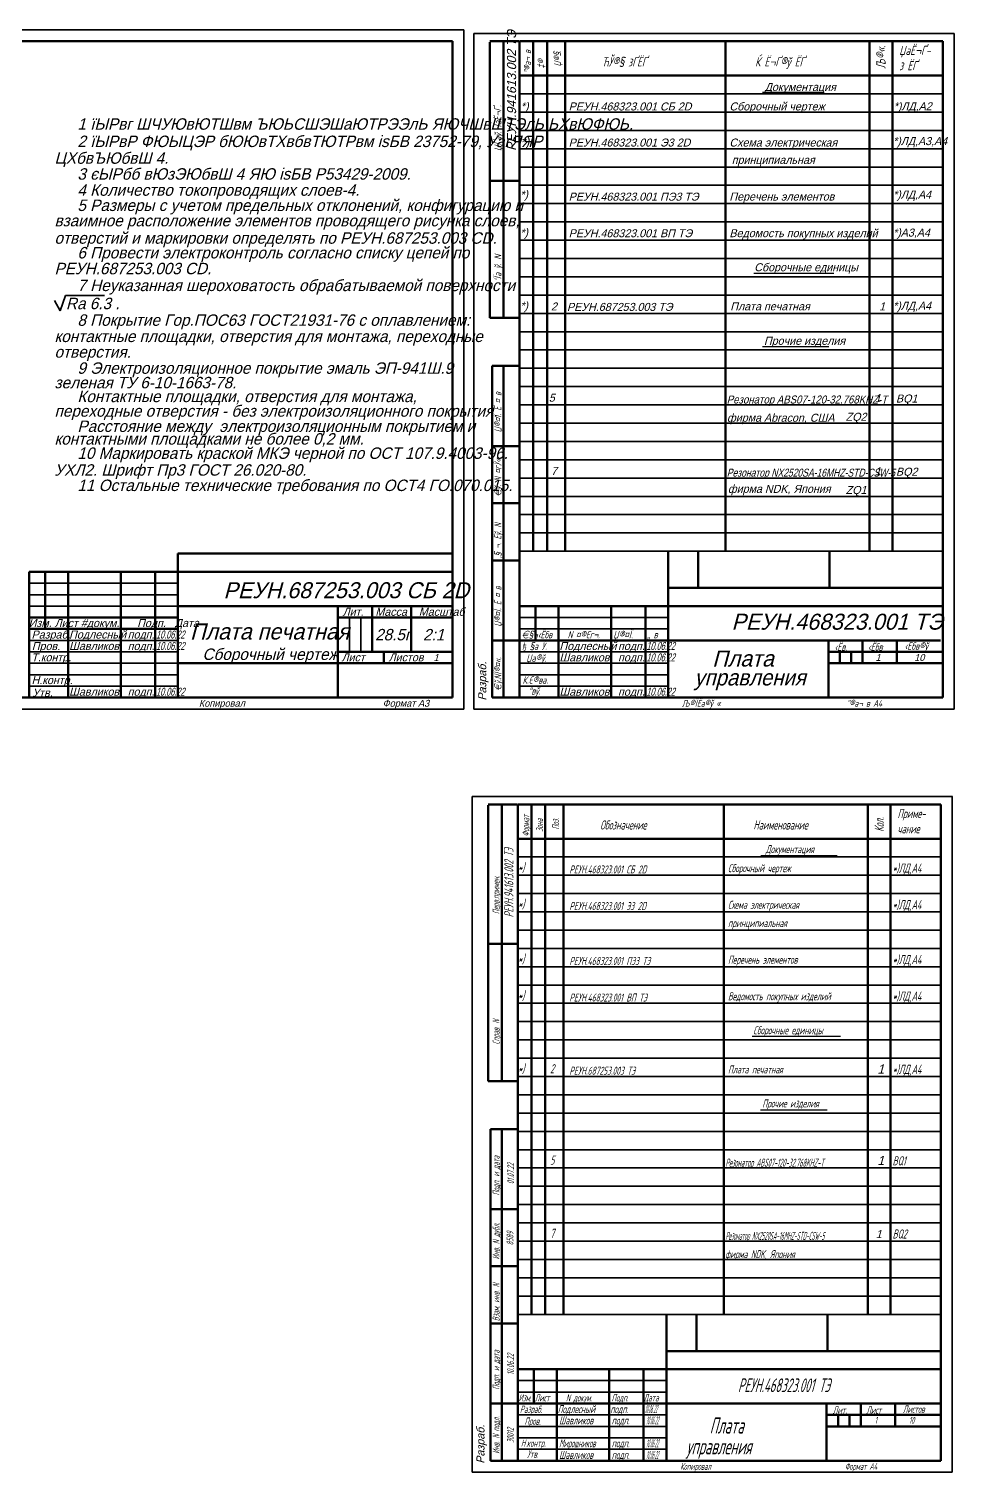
# Model space of a CAD drawing. Extents: x 23088 to 26685, y -1277 to -208.
# Drawn here: x 23534 to 23938, y -1277 to -646 of the extents above; entities that cross this region are included whole.
import ezdxf

# ---------------------------------------------------------------- set-up
doc = ezdxf.new("R2010")
doc.units = 0
doc.header["$MEASUREMENT"] = 0
doc.layers.get('0').update_dxf_attribs({"linetype": 'CONTINUOUS', "lineweight": 50})
doc.layers.get('Defpoints').update_dxf_attribs({"color": 8, "linetype": 'CONTINUOUS'})
doc.layers.add('CONTUR', color=7, linetype='CONTINUOUS', lineweight=50)
doc.layers.add('DIM', color=1, linetype='CONTINUOUS', lineweight=35)
doc.layers.add('TEXT', color=1, linetype='CONTINUOUS')
doc.styles.add('ECKD', font='ec5cdwin.shx', dxfattribs={"oblique": 15})
doc.styles.add('ECKD5', font='eckd5.shx', dxfattribs={"oblique": 15})
doc.styles.add('ESKD', font='eskd', dxfattribs={"width": 0.9, "oblique": 15, "height": 4})
doc.styles.add('GOST', font='GOST.shx', dxfattribs={"width": 0.7, "oblique": 15})
doc.styles.add('ЕСКД', font='ec5cdwin.shx', dxfattribs={"oblique": 15})

msp = doc.modelspace()

# ---------------------------------------------------------------- linework, layer by layer
for p, q in [((23598.76, -875.449), (23718.76, -875.449)), ((23598.76, -883.449), (23598.76, -875.449)), ((23813.15, -874.449), (23813.15, -898.449)), ((23826.269, -874.449), (23826.269, -890.504)), ((23883.615, -874.449), (23883.615, -890.504)), ((23813.15, -890.504), (23933.15, -890.504)), ((23812.388, -1208.148), (23812.388, -1232.148)), ((23825.507, -1208.148), (23825.507, -1224.203)), ((23882.853, -1208.148), (23882.853, -1224.203)), ((23812.388, -1224.203), (23932.388, -1224.203))]:
    msp.add_line(p, q)
at = {"layer": 'CONTUR'}
for p, q in [((23718.76, -651.449), (23323.76, -651.449)), ((23718.76, -938.449), (23718.76, -651.449)), ((23747.884, -651.449), (23735.15, -651.449)), ((23735.15, -651.822), (23735.15, -712.449)), ((23741.15, -772.449), (23741.15, -651.449)), ((23748.15, -938.449), (23748.15, -651.449)), ((23748.15, -651.449), (23933.15, -651.449)), ((23754.15, -651.449), (23754.15, -874.449)), ((23760.15, -651.449), (23760.15, -874.449)), ((23768.15, -651.449), (23768.15, -874.449)), ((23838.15, -651.449), (23838.15, -874.449)), ((23901.15, -651.449), (23901.15, -874.449)), ((23911.15, -651.449), (23911.15, -874.449)), ((23933.15, -651.449), (23933.15, -938.449)), ((23748.15, -666.449), (23933.15, -666.449)), ((23735.15, -712.449), (23735.15, -772.449)), ((23748.15, -712.449), (23735.15, -712.449)), ((23735.15, -712.449), (23748.15, -712.449)), ((23735.15, -772.449), (23748.15, -772.449)), ((23748.15, -772.449), (23741.15, -772.449)), ((23736.15, -828.449), (23736.15, -793.449)), ((23736.15, -793.449), (23748.15, -793.449)), ((23741.15, -793.449), (23741.15, -938.449)), ((23736.15, -853.449), (23736.15, -828.449)), ((23748.15, -828.449), (23736.15, -828.449)), ((23736.15, -828.449), (23748.15, -828.449)), ((23736.15, -878.449), (23736.15, -853.449)), ((23748.15, -853.449), (23736.15, -853.449)), ((23736.15, -853.449), (23748.15, -853.449)), ((23533.76, -883.449), (23718.76, -883.449)), ((23533.76, -938.449), (23533.76, -883.449)), ((23540.76, -883.449), (23540.76, -908.449)), ((23550.76, -883.449), (23550.76, -938.449)), ((23573.76, -883.449), (23573.76, -938.449)), ((23588.76, -883.449), (23588.76, -938.449)), ((23598.76, -883.449), (23598.76, -938.449)), ((23736.15, -913.449), (23736.15, -878.449)), ((23748.15, -878.449), (23736.15, -878.449)), ((23736.15, -878.449), (23748.15, -878.449)), ((23598.76, -898.449), (23718.76, -898.449)), ((23668.76, -898.449), (23668.76, -938.449)), ((23683.76, -898.449), (23683.76, -918.449)), ((23700.76, -898.449), (23700.76, -918.449)), ((23748.15, -898.449), (23933.15, -898.449)), ((23755.15, -913.449), (23755.15, -898.449)), ((23765.15, -898.449), (23765.15, -938.449)), ((23788.15, -938.449), (23788.15, -898.449)), ((23803.15, -938.449), (23803.15, -898.449)), ((23813.15, -938.449), (23813.15, -898.449)), ((23533.76, -903.449), (23598.76, -903.449)), ((23533.76, -908.449), (23598.76, -908.449)), ((23668.76, -903.449), (23718.76, -903.449)), ((23736.15, -938.449), (23736.15, -913.449)), ((23748.15, -913.449), (23736.15, -913.449)), ((23736.15, -913.449), (23748.15, -913.449)), ((23748.15, -913.449), (23932.15, -913.449)), ((23883.15, -938.449), (23883.15, -913.449)), ((23898.15, -913.449), (23898.15, -923.449)), ((23913.15, -913.449), (23913.15, -923.449)), ((23668.76, -918.449), (23718.76, -918.449)), ((23688.76, -918.449), (23688.76, -923.449)), ((23883.15, -918.449), (23933.15, -918.449)), ((23888.15, -918.449), (23888.15, -923.449)), ((23893.15, -918.449), (23893.15, -923.449)), ((23598.76, -923.449), (23718.76, -923.449)), ((23883.15, -923.449), (23933.15, -923.449)), ((23323.76, -938.449), (23718.76, -938.449)), ((23748.15, -938.449), (23736.15, -938.449)), ((23933.15, -938.449), (23748.15, -938.449)), ((23747.122, -985.148), (23734.388, -985.148)), ((23734.388, -985.521), (23734.388, -1046.148)), ((23740.388, -1106.148), (23740.388, -985.148)), ((23747.388, -1272.148), (23747.388, -985.148)), ((23747.388, -985.148), (23932.388, -985.148)), ((23753.388, -985.148), (23753.388, -1208.148)), ((23759.388, -985.148), (23759.388, -1208.148)), ((23767.388, -985.148), (23767.388, -1208.148)), ((23837.388, -985.148), (23837.388, -1208.148)), ((23900.388, -985.148), (23900.388, -1208.148)), ((23910.388, -985.148), (23910.388, -1208.148)), ((23932.388, -985.148), (23932.388, -1272.148)), ((23747.388, -1000.148), (23932.388, -1000.148)), ((23734.388, -1046.148), (23734.388, -1106.148)), ((23747.388, -1046.148), (23734.388, -1046.148)), ((23734.388, -1046.148), (23747.388, -1046.148)), ((23734.388, -1106.148), (23747.388, -1106.148)), ((23747.388, -1106.148), (23740.388, -1106.148)), ((23735.388, -1162.148), (23735.388, -1127.148)), ((23735.388, -1127.148), (23747.388, -1127.148)), ((23740.388, -1127.148), (23740.388, -1272.148)), ((23735.388, -1187.148), (23735.388, -1162.148)), ((23747.388, -1162.148), (23735.388, -1162.148)), ((23735.388, -1162.148), (23747.388, -1162.148)), ((23735.388, -1212.148), (23735.388, -1187.148)), ((23747.388, -1187.148), (23735.388, -1187.148)), ((23735.388, -1187.148), (23747.388, -1187.148)), ((23735.388, -1247.148), (23735.388, -1212.148)), ((23747.388, -1212.148), (23735.388, -1212.148)), ((23735.388, -1212.148), (23747.388, -1212.148)), ((23747.388, -1232.148), (23932.388, -1232.148)), ((23754.388, -1247.148), (23754.388, -1232.148)), ((23764.388, -1232.148), (23764.388, -1272.148)), ((23787.388, -1272.148), (23787.388, -1232.148)), ((23802.388, -1272.148), (23802.388, -1232.148)), ((23812.388, -1272.148), (23812.388, -1232.148)), ((23735.388, -1272.148), (23735.388, -1247.148)), ((23747.388, -1247.148), (23735.388, -1247.148)), ((23735.388, -1247.148), (23747.388, -1247.148)), ((23747.388, -1247.148), (23932.388, -1247.148)), ((23882.388, -1272.148), (23882.388, -1247.148)), ((23897.388, -1247.148), (23897.388, -1257.148)), ((23912.388, -1247.148), (23912.388, -1257.148)), ((23882.388, -1252.148), (23932.388, -1252.148)), ((23887.388, -1252.148), (23887.388, -1257.148)), ((23892.388, -1252.148), (23892.388, -1257.148)), ((23882.388, -1257.148), (23932.388, -1257.148)), ((23747.388, -1272.148), (23735.388, -1272.148)), ((23932.388, -1272.148), (23747.388, -1272.148))]:
    msp.add_line(p, q, dxfattribs=at)
at = {"layer": 'DIM'}
for p, q in [((23723.76, -646.449), (23303.76, -646.449)), ((23723.76, -943.449), (23723.76, -646.449)), ((23728.15, -943.449), (23728.15, -648.075)), ((23728.15, -648.075), (23938.15, -648.075)), ((23938.118, -943.449), (23938.118, -648.075)), ((23748.15, -674.449), (23933.15, -674.449)), ((23748.15, -682.449), (23933.15, -682.449)), ((23748.15, -690.449), (23933.15, -690.449)), ((23748.15, -698.449), (23933.15, -698.449)), ((23748.15, -706.449), (23933.15, -706.449)), ((23748.15, -714.449), (23933.15, -714.449)), ((23748.15, -722.449), (23933.15, -722.449)), ((23748.15, -730.449), (23933.15, -730.449)), ((23748.15, -738.449), (23933.15, -738.449)), ((23748.15, -746.449), (23933.15, -746.449)), ((23748.15, -754.449), (23933.15, -754.449)), ((23547.325, -769.366), (23549.647, -762.615)), ((23549.647, -762.615), (23566.616, -762.615)), ((23748.15, -762.449), (23933.15, -762.449)), ((23544.817, -764.81), (23547.325, -769.366)), ((23748.15, -770.449), (23933.15, -770.449)), ((23748.15, -778.449), (23933.15, -778.449)), ((23748.15, -786.449), (23933.15, -786.449)), ((23748.15, -794.449), (23933.15, -794.449)), ((23748.15, -802.449), (23933.15, -802.449)), ((23748.15, -810.449), (23933.15, -810.449)), ((23748.15, -818.449), (23933.15, -818.449)), ((23748.15, -826.449), (23933.15, -826.449)), ((23748.15, -834.449), (23933.15, -834.449)), ((23748.15, -842.449), (23933.15, -842.449)), ((23748.15, -850.449), (23933.15, -850.449)), ((23748.15, -858.449), (23933.15, -858.449)), ((23748.15, -866.449), (23933.15, -866.449)), ((23748.15, -874.449), (23933.15, -874.449)), ((23533.76, -888.449), (23598.76, -888.449)), ((23533.76, -893.449), (23598.76, -893.449)), ((23533.76, -898.449), (23598.76, -898.449)), ((23673.76, -918.449), (23673.76, -903.449)), ((23678.76, -918.449), (23678.76, -903.449)), ((23748.15, -903.449), (23813.15, -903.449)), ((23748.15, -908.449), (23813.15, -908.449)), ((23533.76, -913.449), (23598.76, -913.449)), ((23533.76, -918.449), (23598.76, -918.449)), ((23748.15, -918.449), (23813.15, -918.449)), ((23533.76, -923.449), (23598.76, -923.449)), ((23748.15, -923.449), (23813.15, -923.449)), ((23533.76, -928.449), (23598.76, -928.449)), ((23533.76, -933.449), (23598.76, -933.449)), ((23748.15, -928.449), (23813.15, -928.449)), ((23748.15, -933.449), (23813.15, -933.449)), ((23748.15, -938.449), (23748.15, -933.449)), ((23303.76, -943.449), (23723.76, -943.449)), ((23938.118, -943.449), (23728.15, -943.449)), ((23727.388, -1277.148), (23727.388, -981.775)), ((23727.388, -981.775), (23937.388, -981.775)), ((23937.356, -1277.148), (23937.356, -981.775)), ((23747.388, -1008.148), (23932.388, -1008.148)), ((23747.388, -1016.148), (23932.388, -1016.148)), ((23747.388, -1024.148), (23932.388, -1024.148)), ((23747.388, -1032.148), (23932.388, -1032.148)), ((23747.388, -1040.148), (23932.388, -1040.148)), ((23747.388, -1048.148), (23932.388, -1048.148)), ((23747.388, -1056.148), (23932.388, -1056.148)), ((23747.388, -1064.148), (23932.388, -1064.148)), ((23747.388, -1072.148), (23932.388, -1072.148)), ((23747.388, -1080.148), (23932.388, -1080.148)), ((23747.388, -1088.148), (23932.388, -1088.148)), ((23747.388, -1096.148), (23932.388, -1096.148)), ((23747.388, -1104.148), (23932.388, -1104.148)), ((23747.388, -1112.148), (23932.388, -1112.148)), ((23747.388, -1120.148), (23932.388, -1120.148)), ((23747.388, -1128.148), (23932.388, -1128.148)), ((23747.388, -1136.148), (23932.388, -1136.148)), ((23747.388, -1144.148), (23932.388, -1144.148)), ((23747.388, -1152.148), (23932.388, -1152.148)), ((23747.388, -1160.148), (23932.388, -1160.148)), ((23747.388, -1168.148), (23932.388, -1168.148)), ((23747.388, -1176.148), (23932.388, -1176.148)), ((23747.388, -1184.148), (23932.388, -1184.148)), ((23747.388, -1192.148), (23932.388, -1192.148)), ((23747.388, -1200.148), (23932.388, -1200.148)), ((23747.388, -1208.148), (23932.388, -1208.148)), ((23747.388, -1237.148), (23812.388, -1237.148)), ((23747.388, -1242.148), (23812.388, -1242.148)), ((23747.388, -1252.148), (23812.388, -1252.148)), ((23747.388, -1257.148), (23812.388, -1257.148)), ((23747.388, -1262.148), (23812.388, -1262.148)), ((23747.388, -1267.148), (23812.388, -1267.148)), ((23937.356, -1277.148), (23727.388, -1277.148))]:
    msp.add_line(p, q, dxfattribs=at)
at = {"layer": 'TEXT'}
for p, q in [((23854.355, -673.773), (23881.314, -673.773)), ((23850.558, -752.797), (23885.515, -752.792)), ((23854.313, -784.973), (23883.384, -784.973)), ((23853.593, -1007.473), (23887.073, -1007.473)), ((23849.796, -1086.496), (23888.485, -1086.492)), ((23853.551, -1118.672), (23882.622, -1118.672))]:
    msp.add_line(p, q, dxfattribs=at)

# ---------------------------------------------------------------- texts
at = {"layer": 'Defpoints', "style": 'ECKD', "oblique": 15}
for s, p in [('ZQ2', (23890.722, -817.427)), ('ZQ1', (23890.722, -849.427))]:
    msp.add_text(s, height=3.5, dxfattribs=at).set_placement(p)
at = {"layer": 'DIM', "style": 'ESKD', "oblique": 15}
for s, height, width, p in [('Љ®«.', 4, 0.9, (23908.15, -663.449)), ('”®а¬\xa0в', 3, 0.8, (23753.15, -665.449)), ('‡®\xad\xa0', 3, 0.8, (23759.15, -663.449)), ('Џ®§.', 3, 0.8, (23766.15, -662.449)), ('ЏҐаў. ЇаЁ¬Ґ\xad.', 3, 0.9, (23740.15, -699.449)), ('‘Їа\xa0ў. N', 3, 0.9, (23740.15, -756.449)), ('Џ®¤Ї. Ё ¤\xa0в\xa0', 3, 0.8, (23740.15, -822.449)), ('€\xadў. N ¤гЎ«.', 3, 0.8, (23740.15, -850.449)), ('‚§\xa0¬. Ё\xadў. N', 3, 0.8, (23740.15, -877.449)), ('Џ®¤Ї. Ё ¤\xa0в\xa0', 3, 0.8, (23740.15, -907.449)), ('€\xadў.NЇ®¤«.', 3, 0.8, (23740.15, -935.449))]:
    msp.add_text(s, height=height, rotation=90, dxfattribs=dict(at, width=width)).set_placement(p)
at = {"layer": 'DIM', "oblique": 15}
for s, height, style, width, p in [('ЏаЁ¬Ґ-', 4, 'ESKD', 0.9, (23914.15, -657.449)), ('ЋЎ®§\xad\xa0зҐ\xadЁҐ', 4, 'ESKD', 0.9, (23784.15, -662.449)), ('Ќ\xa0Ё¬Ґ\xad®ў\xa0\xadЁҐ', 4, 'ESKD', 0.9, (23851.15, -662.449)), ('з\xa0\xadЁҐ', 4, 'ESKD', 0.9, (23914.15, -664.115)), ('‹Ёбв', 3.132, 'ESKD', 0.8, (23756.157, -912.511)), ('Џ®¤Ї.', 3.2, 'ESKD', 0.8, (23789.146, -912.506)), ('10.06.22', 3.5, 'ECKD', 0.6, (23589.2, -912.635)), ('10.06.22', 3.5, 'ECKD', 0.6, (23589.2, -917.635)), ('ђ\xa0§а\xa0Ў.', 3.2, 'ESKD', 0.8, (23749.069, -917.557)), ('€§¬', 3.132, 'ESKD', 0.8, (23749.11, -912.511)), ('N ¤®Єг¬.', 3.132, 'ESKD', 0.8, (23769.187, -912.511)), ('10.06.22', 3.5, 'ECKD', 0.6, (23803.59, -917.635)), ('„\xa0в\xa0', 3.2, 'ESKD', 0.8, (23803.973, -912.506)), ('‹Ёв.', 3.2, 'ESKD', 0.8, (23885.89, -917.909)), ('‹Ёбв', 3.2, 'ESKD', 0.8, (23900.509, -917.909)), ('‹Ёбв®ў', 3.2, 'ESKD', 0.8, (23916.501, -917.505)), ('Џа®ў.', 3.2, 'ESKD', 0.8, (23751.088, -922.769)), ('10.06.22', 3.5, 'ECKD', 0.6, (23803.59, -922.635)), ('управления', 7, 'ECKD', 0.95, (23824.518, -933.163)), ('Ќ.Є®\xadва.', 3.2, 'ESKD', 0.8, (23749.473, -932.386)), ('“вў.', 3.2, 'ESKD', 0.8, (23752.138, -937.145)), ('10.06.22', 3.5, 'ECKD', 0.6, (23589.2, -937.635)), ('10.06.22', 3.5, 'ECKD', 0.6, (23803.59, -937.635)), ('Љ®ЇЁа®ў\xa0«', 3, 'ESKD', 0.8, (23819.15, -942.449)), ('”®а¬\xa0в A4', 3, 'ESKD', 0.8, (23891.15, -942.449))]:
    msp.add_text(s, height=height, dxfattribs=dict(at, style=style, width=width)).set_placement(p)
for s, height, style, p in [('РЕУН.468323.001 СБ 2D', 3.5, 'ECKD', (23769.627, -681.715)), ('1 їЫРвг ШЧУЮвЮТШвм ЪЮЬСШЭШаЮТРЭЭлЬ ЯЮЧШвШТЭлЬ ЬХвЮФЮЬ.', 5, 'ECKD5', (23554.817, -690.136)), ('2 їЫРвР ФЮЫЦЭР бЮЮвТХвбвТЮТРвм іѕБВ 23752-79, УагЯЯР', 5, 'ECKD5', (23554.817, -697.715)), ('РЕУН.468323.001 Э3 2D', 3.5, 'ECKD', (23769.634, -697.496)), ('ЦХбвЪЮбвШ 4.', 5, 'ECKD5', (23544.817, -705.033)), ('3 єЫРбб вЮзЭЮбвШ 4 ЯЮ іѕБВ P53429-2009.', 5, 'ECKD5', (23554.817, -711.98)), ('4 Количество токопроводящих слоев-4.', 5, 'ECKD', (23554.817, -719.024)), ('РЕУН.468323.001 ПЭ3 ТЭ', 3.5, 'ECKD', (23769.634, -721.162)), ('5 Размеры с учетом предельных отклонений, конфигурацию и ', 5, 'ECKD', (23554.817, -725.68)), ('взаимное расположение элементов проводящего рисунка слоев, ', 5, 'ECKD', (23544.817, -732.385)), ('отверстий и маркировки определять по РЕУН.687253.003 CD. ', 5, 'ECKD', (23544.817, -739.987)), ('РЕУН.468323.001 ВП ТЭ', 3.5, 'ECKD', (23769.634, -737.162)), ('6 Провести электроконтроль согласно списку цепей по ', 5, 'ЕСКД', (23554.817, -746.408)), ('РЕУН.687253.003 CD.', 5, 'ЕСКД', (23544.817, -753.332)), ('7 Неуказанная шероховатость обрабатываемой поверхности', 5, 'ECKD', (23554.817, -760.706)), ('Ra 6.3 .', 5, 'ECKD', (23549.819, -768.609)), ('РЕУН.687253.003 ТЭ', 3.5, 'ECKD', (23768.885, -769.368)), ('8 Покрытие Гор.ПОС63 ГОСТ21931-76 с оплавлением: ', 5, 'ECKD', (23554.817, -775.888)), ('контактные площадки, отверстия для монтажа, переходные ', 5, 'ECKD', (23544.817, -782.987)), ('отверстия.', 5, 'ECKD', (23544.817, -789.806)), ('9 Электроизоляционное покрытие эмаль ЭП-941Ш.9 ', 5, 'ECKD', (23554.817, -796.871)), ('зеленая ТУ 6-10-1663-78.', 5, 'ECKD', (23544.817, -803.215)), ('Контактные площадки, отверстия для монтажа, ', 5, 'ECKD', (23554.817, -809.258)), ('переходные отверстия - без электроизоляционного покрытия.', 5, 'ECKD', (23544.817, -815.625)), ('Расстояние между  электроизоляционным покрытием и', 5, 'ECKD', (23554.817, -822.286)), ('контактными площадками не более 0,2 мм.', 5, 'ECKD', (23544.817, -827.818)), ('10 Маркировать краской МКЭ черной по ОСТ 107.9.4003-96.', 5, 'ECKD', (23554.817, -834.067)), ('УХЛ2. Шрифт Пр3 ГОСТ 26.020-80.', 5, 'ECKD', (23544.745, -841.416)), ('11 Остальные технические требования по ОСТ4 ГО.070.015.', 5, 'ECKD', (23554.817, -848.135)), ('РЕУН.687253.003 СБ 2D', 7, 'ECKD', (23618.721, -895.005)), ('Лит.    Масса    Масштаб', 3.5, 'ECKD', (23670.78, -902.684)), ('Лит.    Масса    Масштаб', 3.5, 'ECKD', (23670.78, -902.684)), ('РЕУН.468323.001 ТЭ', 7, 'ECKD', (23840.833, -908.773)), ('Изм. Лист #докум.      Подп.   Дата', 3.5, 'ECKD', (23533.528, -907.606)), ('Изм. Лист #докум.      Подп.   Дата', 3.5, 'ECKD', (23533.528, -907.606)), ('Плата печатная', 7, 'ECKD', (23604.097, -913.052)), ('28.5г', 5, 'ECKD', (23684.986, -913.429)), ('2:1', 5, 'ECKD', (23705.94, -913.449)), ('Разраб.', 3.5, 'ECKD', (23534.788, -912.642)), ('Разраб.', 3.5, 'ECKD', (23534.788, -912.642)), ('Пров.', 3.5, 'ECKD', (23534.903, -917.678)), ('Пров.', 3.5, 'ECKD', (23534.903, -917.678)), ('Подлесный', 3.5, 'ECKD', (23551.2, -912.635)), ('Шавликов', 3.5, 'ECKD', (23551.2, -917.635)), ('подп.', 3.5, 'ECKD', (23576.819, -912.635)), ('подп.', 3.5, 'ECKD', (23576.819, -917.635)), ('Подлесный', 3.5, 'ECKD', (23765.59, -917.635)), ('подп.', 3.5, 'ECKD', (23791.209, -917.635)), ('Т.контр.', 3.5, 'ECKD', (23534.674, -922.6)), ('Т.контр.', 3.5, 'ECKD', (23534.674, -922.6)), ('Сборочный чертеж', 5, 'ECKD', (23609.502, -921.992)), ('Лист        Листов', 3.5, 'ECKD', (23670.321, -922.6)), ('Лист        Листов', 3.5, 'ECKD', (23670.321, -922.6)), ('Шавликов', 3.5, 'ECKD', (23765.59, -922.635)), ('подп.', 3.5, 'ECKD', (23791.209, -922.635)), ('Плата', 7, 'ECKD', (23832.408, -924.873)), ('Н.контр.', 3.5, 'ECKD', (23534.788, -932.558)), ('Н.контр.', 3.5, 'ECKD', (23534.788, -932.558)), ('Утв.', 3.5, 'ECKD', (23535.132, -938.052)), ('Утв.', 3.5, 'ECKD', (23535.132, -938.052)), ('Шавликов', 3.5, 'ECKD', (23551.2, -937.635)), ('подп.', 3.5, 'ECKD', (23576.819, -937.635)), ('Копировал', 3, 'ECKD', (23607.952, -942.449)), ('Формат A3', 3, 'ECKD', (23688.287, -942.449)), ('Шавликов', 3.5, 'ECKD', (23765.59, -937.635)), ('подп.', 3.5, 'ECKD', (23791.209, -937.635))]:
    msp.add_text(s, height=height, dxfattribs=dict(at, style=style)).set_placement(p)
at = {"layer": 'DIM', "style": 'ECKD', "oblique": 15}
msp.add_text('Разраб.', height=3.5, rotation=90, dxfattribs=at).set_placement((23733.567, -939.754))
at = {"layer": 'TEXT', "style": 'ECKD', "oblique": 15}
for s, height, p in [('РЕУН.941613.002 ТЭ', 4, (23746.634, -699.381)), ('Разраб.', 3.5, (23732.805, -1273.453))]:
    msp.add_text(s, height=height, rotation=90, dxfattribs=at).set_placement(p)
for s, height, p in [('Документация', 3.5, (23855.323, -673.193)), ('*)', 3.5, (23748.709, -681.633)), ('Сборочный чертеж', 3.5, (23839.889, -681.705)), ('*)ЛД,А2', 3.5, (23911.709, -681.633)), ('*)', 4, (23748.455, -697.572)), ('Схема электрическая', 3.5, (23839.889, -697.496)), ('*)ЛД,А3,А4', 3.5, (23911.43, -696.862)), ('принципиальная', 3.5, (23840.93, -705.089)), ('*)', 3.5, (23748.43, -720.225)), ('Перечень элементов', 3.5, (23839.889, -721.12)), ('*)ЛД,А4', 3.5, (23911.43, -720.225)), ('*)', 3.5, (23748.43, -736.862)), ('Ведомость покупных изделий', 3.5, (23839.889, -737.12)), ('*)А3,А4', 3.5, (23911.43, -736.862)), ('Сборочные единицы', 3.5, (23850.751, -752.023)), ('*)', 3.5, (23748.43, -768.862)), ('2', 3.5, (23761.893, -769.176)), ('Плата печатная ', 3.5, (23840.269, -769.117)), ('1', 3.5, (23905.356, -769.175)), ('*)ЛД,А4', 3.5, (23911.43, -768.862)), ('Прочие изделия', 3.5, (23855.012, -784.199)), ('5', 3.5, (23760.949, -809.078)), ('1', 3.5, (23903.507, -809.238)), ('BQ1', 3.5, (23912.722, -809.427)), ('фирма Abracon, США', 3.5, (23838.832, -817.835)), ('7', 3.5, (23761.908, -841.093)), ('1', 3.5, (23903.507, -841.238)), ('BQ2', 3.5, (23912.722, -841.427)), ('фирма NDK, Япония', 3.5, (23839.219, -848.929)), ('1', 3, (23710.552, -922.428)), ('1', 3, (23903.779, -922.412)), ('10', 3, (23920.707, -922.445)), ('1', 4, (23904.594, -1102.875)), ('1', 4, (23904.594, -1142.875)), ('1', 3.5, (23903.895, -1174.787))]:
    msp.add_text(s, height=height, dxfattribs=at).set_placement(p)
at = {"layer": 'TEXT', "oblique": 15}
for s, height, style, width, p in [('Резонатор ABS07-120-32.768KHZ-T', 3.5, 'ECKD', 0.9, (23838.741, -809.857)), ('Резонатор NX2520SA-16MHZ-STD-CSW-5', 3.5, 'ECKD', 0.8, (23838.741, -841.857)), ('Приме-', 4, 'GOST', 0.7, (23913.388, -991.148)), ('Обозначение', 4, 'GOST', 0.7, (23783.388, -996.148)), ('Наименование', 4, 'GOST', 0.7, (23850.388, -996.148)), ('чание', 4, 'GOST', 0.7, (23913.388, -997.815)), ('Документация', 3.5, 'GOST', 0.7, (23855.778, -1006.47)), ('*)', 4, 'GOST', 0.7, (23747.488, -1014.738)), ('РЕУН.468323.001 СБ 2D', 3.5, 'GOST', 0.7, (23769.906, -1015.365)), ('Сборочный чертеж', 3.5, 'GOST', 0.7, (23839.271, -1014.815)), ('*)ЛД,А4', 4, 'GOST', 0.7, (23911.201, -1015.009)), ('*)', 4, 'GOST', 0.7, (23747.488, -1030.738)), ('РЕУН.468323.001 Э3 2D', 3.5, 'GOST', 0.7, (23769.906, -1031.365)), ('Схема электрическая', 3.5, 'GOST', 0.7, (23839.271, -1030.815)), ('*)ЛД,А4', 4, 'GOST', 0.7, (23911.201, -1031.009)), ('принципиальная', 3.5, 'GOST', 0.7, (23839.271, -1038.815)), ('*)', 4, 'GOST', 0.7, (23747.488, -1054.738)), ('РЕУН.468323.001 ПЭ3 ТЭ', 3.5, 'GOST', 0.7, (23769.906, -1055.365)), ('Перечень элементов', 3.5, 'GOST', 0.7, (23839.271, -1054.815)), ('*)ЛД,А4', 4, 'GOST', 0.7, (23911.201, -1055.009)), ('*)', 4, 'GOST', 0.7, (23747.488, -1070.738)), ('*)ЛД,А4', 4, 'GOST', 0.7, (23911.201, -1071.009)), ('РЕУН.468323.001 ВП ТЭ', 3.5, 'GOST', 0.7, (23769.906, -1071.365)), ('Ведомость покупных изделий', 3.5, 'GOST', 0.7, (23839.271, -1070.815)), ('Сборочные единицы', 3.5, 'GOST', 0.7, (23850.345, -1085.682)), ('*)', 4, 'GOST', 0.7, (23747.488, -1102.738)), ('2', 4, 'GOST', 0.7, (23761.488, -1102.738)), ('РЕУН.687253.003 ТЭ', 3.5, 'GOST', 0.7, (23769.906, -1103.365)), ('Плата печатная ', 3.5, 'GOST', 0.7, (23839.271, -1102.815)), ('*)ЛД,А4', 4, 'GOST', 0.7, (23911.201, -1103.009)), ('Прочие изделия', 3.5, 'GOST', 0.7, (23854.277, -1117.678)), ('5', 4, 'GOST', 0.7, (23761.488, -1142.738)), ('Резонатор ABS07-120-32.768KHZ-T', 3.5, 'GOST', 0.58, (23838.083, -1143.578)), ('BQ1', 4, 'GOST', 0.7, (23911.201, -1143.009)), ('7', 4, 'GOST', 0.7, (23761.488, -1174.738)), ('Резонатор NX2520SA-16MHZ-STD-CSW-5', 3.5, 'GOST', 0.5, (23838.083, -1175.578)), ('BQ2', 4, 'GOST', 0.7, (23911.201, -1175.009)), ('фирма NDK, Япония', 3.5, 'GOST', 0.7, (23838.083, -1183.578)), ('РЕУН.468323.001 ТЭ', 6, 'GOST', 0.7, (23843.609, -1242.163)), ('Изм.', 3.132, 'GOST', 0.7, (23747.695, -1246.211)), ('Лист', 3.132, 'GOST', 0.7, (23754.82, -1246.211)), ('N докум.', 3.132, 'GOST', 0.7, (23768.425, -1246.211)), ('Подп.', 3.2, 'GOST', 0.7, (23788.384, -1246.206)), ('Дата', 3.2, 'GOST', 0.7, (23802.388, -1246.206)), ('Разраб.', 3.2, 'GOST', 0.7, (23748.307, -1251.257)), ('Подлесный', 3.5, 'GOST', 0.7, (23764.828, -1251.335)), ('подп.', 3.5, 'GOST', 0.7, (23787.828, -1251.335)), ('10.06.22', 3.5, 'GOST', 0.35, (23802.828, -1251.335)), ('Лит.', 3.2, 'GOST', 0.7, (23885.128, -1251.608)), ('Лист', 3.2, 'GOST', 0.7, (23899.747, -1251.608)), ('Листов', 3.2, 'GOST', 0.7, (23915.74, -1251.204)), ('Пров.', 3.2, 'GOST', 0.7, (23750.326, -1256.469)), ('Шавликов', 3.5, 'GOST', 0.7, (23765.417, -1256.285)), ('подп.', 3.5, 'GOST', 0.7, (23788.417, -1256.285)), ('10.06.22', 3.5, 'GOST', 0.35, (23803.417, -1256.285)), ('Плата', 7, 'GOST', 0.7, (23831.248, -1260.276)), ('1', 3, 'GOST', 0.7, (23903.381, -1255.993)), ('10', 3, 'GOST', 0.7, (23918.381, -1255.993)), ('Н.контр.', 3.2, 'GOST', 0.7, (23748.711, -1266.085)), ('Утв.', 3.2, 'GOST', 0.7, (23751.376, -1270.844)), ('Мирошников', 3.5, 'GOST', 0.6, (23765.417, -1266.285)), ('Шавликов', 3.5, 'GOST', 0.7, (23765.417, -1271.37)), ('подп.', 3.5, 'GOST', 0.7, (23788.417, -1266.285)), ('10.06.22', 3.5, 'GOST', 0.35, (23803.417, -1266.285)), ('10.06.22', 3.5, 'GOST', 0.35, (23803.417, -1271.37)), ('управления', 7, 'GOST', 0.7, (23821.057, -1269.392)), ('подп.', 3.5, 'GOST', 0.7, (23788.417, -1271.37)), ('Копировал', 3, 'GOST', 0.7, (23818.388, -1276.148)), ('Формат А4', 3, 'GOST', 0.7, (23890.388, -1276.148))]:
    msp.add_text(s, height=height, dxfattribs=dict(at, style=style, width=width)).set_placement(p)
at = {"layer": 'TEXT', "style": 'GOST', "oblique": 15, "width": 0.7}
for s, height, p in [('Формат', 3, (23752.388, -999.148)), ('Зона', 3, (23758.388, -997.148)), ('Поз.', 3, (23765.388, -996.148)), ('Кол.', 4, (23907.388, -997.148)), ('РЕУН.941613.002 ТЭ', 4, (23745.459, -1034.563)), ('Перв.примен.', 3, (23739.388, -1033.148)), ('Справ. N', 3, (23739.388, -1090.148)), ('Подп. и дата', 3, (23739.388, -1156.148)), ('01.07.22', 3, (23745.738, -1151.223)), ('Инв. N дубл.', 3, (23739.388, -1184.148)), ('8589', 3, (23745.463, -1177.974)), ('Взам. инв. N', 3, (23739.388, -1211.148)), ('Подп. и дата', 3, (23739.388, -1241.148)), ('10.06.22', 3, (23745.705, -1234.661)), ('Инв. N подл.', 3, (23739.388, -1269.148)), ('30012', 3, (23745.643, -1264.43))]:
    msp.add_text(s, height=height, rotation=90, dxfattribs=at).set_placement(p)

doc.saveas('drawing.dxf')
